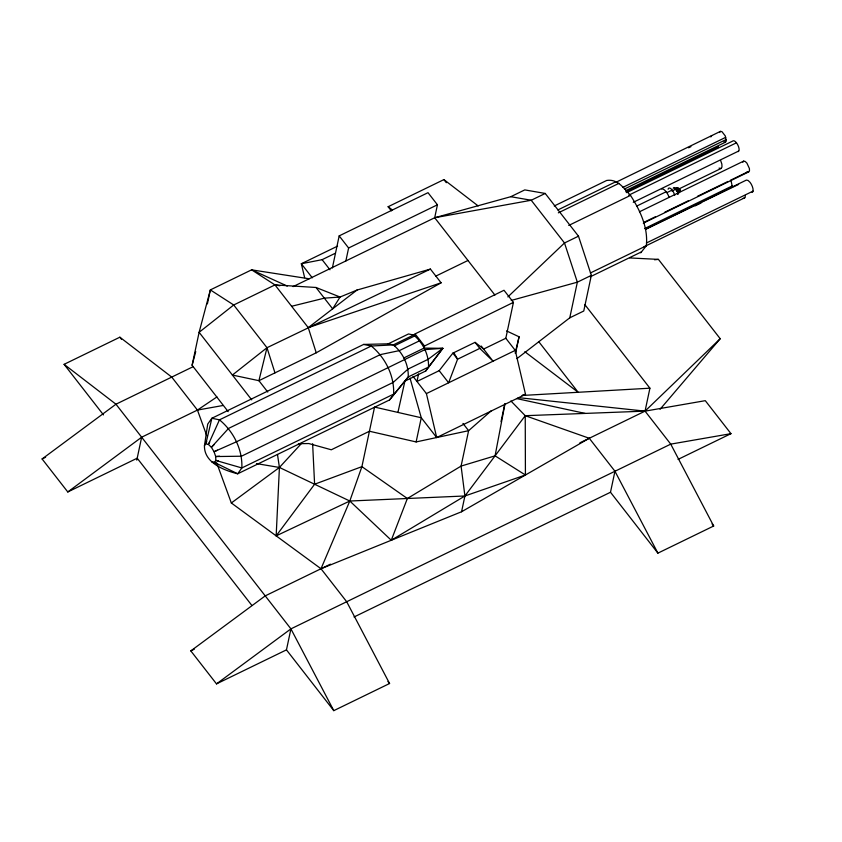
<?xml version="1.0" encoding="UTF-8"?>
<svg xmlns="http://www.w3.org/2000/svg" width="842" height="842" viewBox="0 0 842 842"><rect width="100%" height="100%" fill="white"/><g stroke="black" fill="none" stroke-linecap="round" stroke-linejoin="round"><path stroke-width="1.26" d="M510.894 400.96L525.24 415.695L525.419 475.014L464.91 495.98L349.798 501.022L276.165 535.859L279.418 467.457L277.481 454.448M204.448 445.839L207.711 424.105L211.868 418.253L363.649 344.431L388.246 343.82L393.319 344.883C402.697 352.577 408.78 364.712 408.233 376.942L389.478 399.971L237.697 473.793C224.204 470.436 204.069 462.784 204.448 445.839L206.743 441.555M256.463 463.595L279.418 467.457L349.798 501.022L391.277 540.248L407.36 498.506L461.09 466.089L495.075 455.838L504.958 403.96M136.783 460.153L141.656 437.208L197.438 410.075L216.931 396.94M228.193 411.633L192.102 365.291L199.112 332.316L210.353 289.911L251.621 269.84L309.172 278.786M207.395 303.867L210.353 289.911L233.708 304.983L266.988 347.714L274.966 372.869M332.369 267.935L339.179 235.886L428.01 192.681L437.44 204.795L434.693 217.741L494.917 295.068M345.862 260.946L348.609 248.001L339.179 235.886M217.057 463.858L231.329 502.979L321.002 568.75L346.693 601.735L389.572 683.515L333.79 710.648L286.459 649.866L290.922 628.869L115.964 404.213L64.097 364.333L119.869 337.2L171.747 377.09L197.438 410.075L206.795 435.746M410.001 378.047L421.274 417.758L436.682 437.545L525.513 394.34L515.241 350.377L505.81 338.273L513.431 302.373L504 290.269L415.074 333.906L414.632 335.99L394.351 345.862M418.569 373.953L416.969 381.479L439.177 370.669L452.859 353.145L475.067 342.347L483.603 349.072L505.81 338.273M403.781 357.976L424.063 348.104L424.515 346.009L415.074 333.906M298.426 443.692L308.803 443.545L331.306 449.786L369.428 431.241L416.127 441.934L421.274 417.758L374.564 407.075L361.902 466.647L349.798 501.022L321.002 568.75L461.563 511.757L589.274 438.272L614.955 471.257L657.907 553.141L713.679 526.008L670.737 444.134L645.046 411.138L518.177 397.613M461.563 511.757L464.91 495.98L461.09 466.089L468.615 430.683L491.212 410.822M501.032 421.653L504.79 403.95M515.557 353.324L519.072 336.789L506.589 330.938M517.03 358.566L569.771 317.823L577.349 282.175L564.498 242.98L531.218 200.249L510.789 196.702L434.693 217.741L293.121 286.596M510.789 196.702L524.777 189.903L545.206 193.45L578.486 236.181L591.337 275.366L583.759 311.014L569.771 317.823M657.907 553.141L610.492 492.254L614.955 471.257M675.937 189.966L675.042 188.524L677.631 188.061C679.999 188.113 680.694 191.039 679.157 192.555L677.926 193.155M579.854 442.85L645.046 411.138L649.919 388.194L584.927 304.73M397.919 412.412L404.991 380.763M515.188 353.156L519.072 336.789M266.988 347.714L232.392 375.048L258.915 380.679L316.234 352.798L441.103 282.807L430.42 269.082L266.988 347.714L258.915 380.679L267.767 392.046M192.102 365.291L195.744 351.567M679.157 192.555L680.01 190.566M679.999 190.071L679.494 192.071L678.273 192.66L677.168 189.376L675.779 188.524L675.431 189.008L677.631 188.061L679.062 189.892L679.462 191.092L677.473 192.565L677.526 193.87M209.7 442.176L208.374 444.418L205.837 443.892L211.868 418.253L219.478 419.842C233.55 431.388 242.675 449.596 241.843 467.942L237.697 473.793L214.436 462.405L211.9 461.879L215.605 463.153M430.42 269.082L357.05 290.037L340.063 297.026L332.653 308.846L316.013 287.48L274.976 284.912L251.621 269.84L287.269 286.08M389.478 399.971L408.233 376.942L428.515 367.08L442.839 348.314L424.063 348.104M405.455 380.847L425.747 370.985L428.515 367.08C429.062 354.85 422.989 342.715 413.601 335.011L408.528 333.958L388.246 343.82M679.084 188.555L678.61 189.218M719.668 132.489L720.478 131.352L721.952 131.668L725.278 135.93L726.309 141.014L725.499 142.151L625.974 190.555M717.5 147.992L718.426 146.697L625.722 191.787M678.789 189.018L720.941 168.526L721.973 167.063L721.868 164.127L720.647 160.517M738.234 151.623L739.044 150.486A5.957 2.421 64.1 0 0 737.287 144.024A5.957 2.421 64.1 0 0 733.214 140.825L626.669 192.65M742.844 162.253L743.654 161.117L745.128 161.422L746.886 163.095L749.401 168.495L749.485 170.779L748.675 171.915L643.299 223.172M276.165 535.859L314.603 484.234L361.902 466.647L407.36 498.506M678.031 459.406L730.972 433.662L705.291 400.666L645.046 411.138L525.24 415.695L464.91 495.98L391.277 540.248M425.747 370.985L442.839 348.314L424.978 349.619L236.549 441.755L214.057 451.722L211.384 447.291L208.374 444.418L219.478 419.842L371.269 346.02L393.319 344.883L413.601 335.011M640.741 252.81L646.33 245.78C648.298 227.519 640.109 210.384 630.521 195.386C623.827 188.429 617.902 178.704 606.714 180.451L554.257 205.974M660.065 409.286L720.205 338.716L658.423 259.389L629.721 257.936M301.457 443.481L279.418 467.457L231.329 502.979M214.131 444.639L211.384 447.291L228.519 428.441L380.3 354.619L399.34 350.619L419.621 340.747M645.046 411.138L720.205 338.716M507.863 296.91L564.498 242.98L578.486 236.181M357.05 290.037L308.256 327.643L316.234 352.798M442.839 348.314L428.231 359.26L407.949 369.133L393.214 382.394L241.433 456.217L215.689 456.543L214.057 451.722L217.478 450.186M251.884 605.461L137.193 458.206L67.792 491.96L42.1 458.964L115.964 404.213L192.923 366.786M67.792 491.96L141.656 437.208M286.459 649.866L216.51 683.883L190.818 650.898L265.23 595.873L330.411 564.172M216.51 683.883L290.922 628.869L670.737 444.134L730.972 433.662M679.789 189.471L676.61 191.081M424.515 346.009L513.431 302.373M391.351 210.858L388.13 206.722L443.902 179.599L478.14 205.922M337.568 246.127L301.331 263.746L304.636 277.66M312.277 277.818L301.331 263.746L322.118 259.673L334.969 253.41M348.609 248.001L437.44 204.795M545.206 193.45L531.218 200.249L434.693 217.741M42.1 458.964L45.626 457.248M557.857 209.942L616.144 181.598M615.755 182.356L720.478 131.352M688.588 147.771L690.935 146.634M558.341 212.837L618.954 183.356M435.872 276.081L467.973 260.473M622.712 187.45L725.751 137.33M624.385 189.04L726.246 139.498M628.732 195.197L736.455 142.803M568.739 225.435L630.521 195.386M633.258 202.312L738.644 151.055M636.605 206.132L666.148 191.755M666.917 192.607L672.158 190.06M675.779 188.524L677 187.924L678.757 188.492M671.948 191.029L676.147 188.997A4.252 1.726 64.1 0 1 677.999 194.481M639.446 211.795L743.654 161.117M643.73 222.446L655.434 216.752M664.801 212.195L688.219 200.806M697.586 196.249L728.025 181.44M730.372 180.304L747.938 171.757M644.551 228.592L732.361 185.882M645.677 229.077L746.37 180.093L748.064 180.451L750.075 182.367A6.81 2.768 64.1 0 1 752.106 192.439M645.677 229.329L738.613 184.409M695.155 205.858L700.997 203.017M646.467 242.97L753.032 191.134M644.067 246.748L744.77 197.765M590.368 272.997L646.33 245.78M591.337 275.366L577.349 282.175L511.231 300.447M590.179 276.829L641.478 251.884M481.245 346.041L493.033 361.186L479.793 348.399L457.585 359.208L448.618 382.784L439.177 370.669M436.682 437.545L426.41 393.593L515.241 350.377M190.818 650.898L194.313 649.193M354.04 616.986L610.492 492.254M441.103 282.807L308.256 327.643L274.976 284.912L233.708 304.983L199.112 332.316L251.716 399.855M291.616 306.277L324.328 298.163L340.063 297.026L316.013 287.48M522.945 394.887L525.513 394.34M416.127 441.934L468.615 430.683L462.963 423.431M197.438 410.075L222.993 405.497M654.529 259.768L658.423 259.389M219.52 456.206L215.689 456.543L215.826 460.448L214.436 462.405L216.92 463.195M522.061 395.477L649.919 388.194M679.452 188.913L676.042 189.482L676.936 190.955M337.537 296.658L340.063 297.026M218.404 460.879L215.826 460.448L241.843 467.942L393.635 394.119C394.456 375.764 385.341 357.566 371.269 346.02L363.649 344.431M276.197 285.122L279.86 285.775M724.015 141.845L725.499 142.151M747.191 171.61L748.675 171.915M719.036 168.126L720.941 168.526M516.567 398.561L585.137 413.411M525.24 415.695L589.274 438.272M743.16 198.27L743.244 198.323A7.662 3.115 64.1 0 0 745.254 195.491M495.075 455.838L525.419 475.014M524.84 351.724L578.159 392.277L538.691 341.589M388.13 206.722L392.277 209.921M443.902 179.599L446.313 182.693M712.079 523.945L713.679 526.008M475.067 342.347L479.793 348.399M452.859 353.145L457.585 359.208L453.817 352.682M322.118 259.673L329.969 269.766M413.043 376.427L426.41 393.593M119.869 337.2L121.469 339.273M387.962 681.462L389.572 683.515M64.097 364.333L103.471 414.895M290.922 628.869L333.79 710.648M731.088 180.809L732.414 187.345M675.042 188.524L675.189 189.25M312.624 443.734L314.603 484.234M710.837 136.951A6.81 2.768 64.1 0 1 711.764 135.657M661.623 188.987A8.336 3.389 64.1 0 1 669.137 197.375M668.116 189.218A5.957 2.421 64.1 0 1 671.274 189.071A5.957 2.421 64.1 0 1 674.674 195.46M673.253 188.387A4.252 1.726 64.1 0 1 676.147 188.997"/></g></svg>
